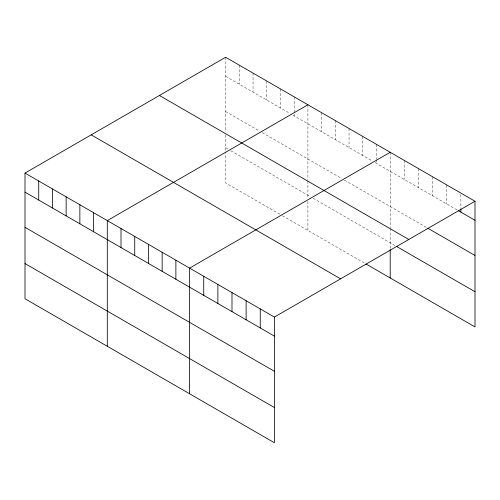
<?xml version="1.0" encoding="UTF-8"?>
<svg xmlns="http://www.w3.org/2000/svg" width="500" height="500" viewBox="0 0 500 500"><rect width="100%" height="100%" fill="white"/><g stroke="black" fill="none" stroke-linecap="round" stroke-linejoin="round"><path stroke-width="0.38" stroke-dasharray="2.5 1.88" d="M225.613 76.306L290.275 113.637M292.887 115.15L372.575 161.156M375.188 162.662L457.506 210.188M225.613 111.494L259.575 131.1M262.188 132.613L341.875 178.619M344.487 180.125L426.55 227.5M225.613 147.75L228.225 149.256M230.837 150.762L310.525 196.769M313.137 198.275L394.919 245.494M279.825 214.231L225.613 182.931L225.613 152.338M282.438 215.744L364.738 263.256M460.869 194.606L460.869 208.319M446.737 184.925L446.737 203.969M432.606 176.769L432.606 195.812M418.475 168.606L418.475 187.65M404.338 160.45L404.338 179.494M390.206 152.287L390.206 227.669M390.206 228.425L390.206 248.894M376.494 144.369L376.494 158.844M376.494 159.606L376.494 163.419M362.775 136.45L362.775 155.5M349.056 128.531L349.056 147.575M335.344 120.612L335.344 139.656M321.625 112.694L321.625 131.738M307.913 104.775L307.913 180.156M307.913 180.912L307.913 198.319M307.913 201.381L307.913 230.45M294.194 96.856L294.194 115.9M280.475 88.938L280.475 107.981M266.762 81.019L266.762 100.062M253.044 73.1L253.044 92.144M239.331 65.181L239.331 84.225M225.613 57.263L225.613 131.888M225.613 134.906L225.613 151.569"/><path stroke-width="0.75" d="M25 173.081L274.387 317.069L274.387 442.738L25 298.756L25 173.081L225.613 57.263L475 201.244L475 326.919L366.044 264.012M307.913 104.775L107.3 220.6L107.3 346.269M390.206 152.287L189.594 268.113L189.594 393.787M274.387 317.069L475 201.244M458.175 210.575L475 220.287M427.894 228.281L475 255.475M159.412 95.481L408.8 239.462M396.262 246.275L475 291.731M91.2 134.863L340.588 278.844M25 192.131L274.387 336.112M25 227.319L274.387 371.3M25 263.569L274.387 407.55M460.869 209.081L460.869 212.131M390.206 249.662L390.206 277.962M260.256 308.906L260.256 327.95M246.125 300.75L246.125 319.794M231.994 292.587L231.994 311.637M217.862 284.431L217.862 303.475M203.725 276.269L203.725 295.319M175.881 260.194L175.881 279.237M162.162 252.275L162.162 271.319M148.444 244.356L148.444 263.4M134.731 236.438L134.731 255.481M121.013 228.519L121.013 247.562M93.581 212.681L93.581 231.725M79.862 204.762L79.862 223.806M66.15 196.838L66.15 215.888M52.431 188.919L52.431 207.969M38.719 181L38.719 200.05"/></g></svg>
